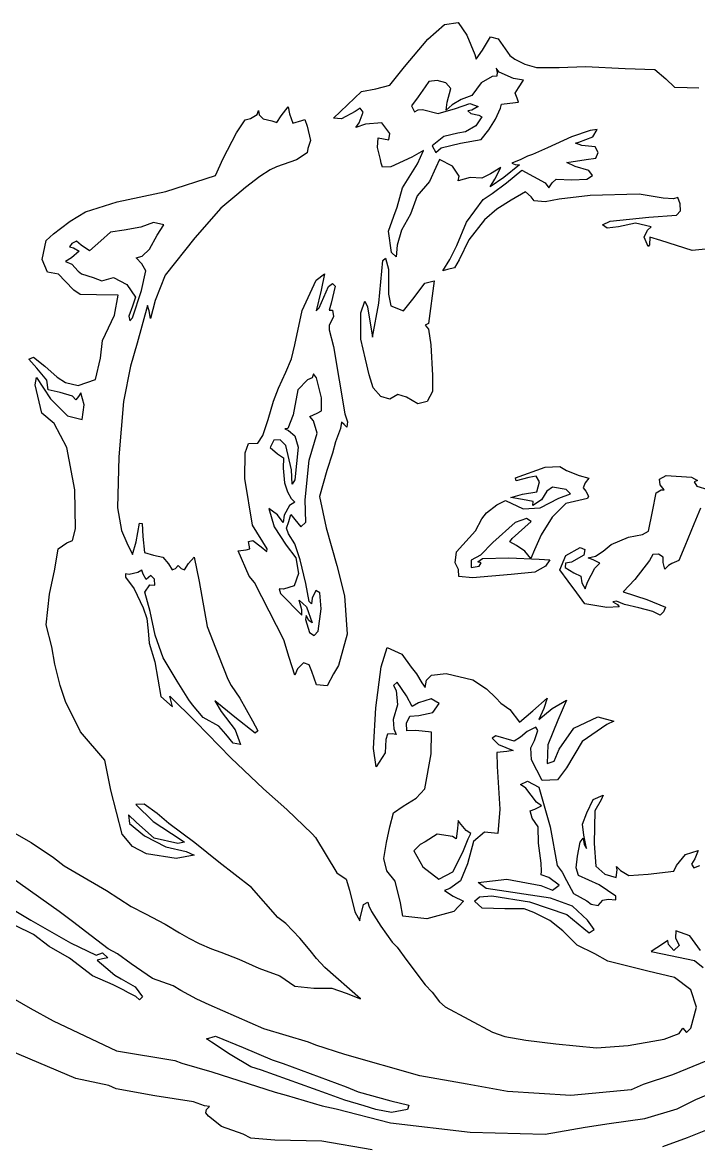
# Model space of a CAD drawing. Header units: centimetres. Extents: x 0 to 56.7, y -3.6 to 10.6.
# Drawn here: x 49.558 to 51.466, y -0.576 to 2.591 of the extents above; entities that cross this region are included whole.
import ezdxf

# ---------------------------------------------------------------- set-up
doc = ezdxf.new("R2010")
doc.units = ezdxf.units.CM
doc.header["$MEASUREMENT"] = 0
doc.layers.add('digi4 v3_digi3', color=7, linetype='Continuous')

msp = doc.modelspace()

# ---------------------------------------------------------------- linework, layer by layer
at = {"layer": 'digi4 v3_digi3'}
for p, q in [((50.7019, 2.5446), (50.7495, 2.5857)), ((50.7495, 2.5857), (50.7877, 2.5915)), ((50.7877, 2.5915), (50.8118, 2.5561)), ((50.6362, 2.4659), (50.7019, 2.5446)), ((50.8118, 2.5561), (50.8344, 2.5013)), ((50.8561, 2.5134), (50.8794, 2.5509)), ((50.8794, 2.5509), (50.9003, 2.5452)), ((50.9003, 2.5452), (50.92, 2.5173)), ((50.8382, 2.4883), (50.8561, 2.5134)), ((50.92, 2.5173), (50.9338, 2.4985)), ((50.8344, 2.5013), (50.8382, 2.4883)), ((50.9338, 2.4985), (50.9473, 2.4884)), ((50.9473, 2.4884), (50.9763, 2.4736)), ((50.9763, 2.4736), (51.0089, 2.4645)), ((50.5953, 2.4142), (50.6362, 2.4659)), ((50.8834, 2.4388), (50.8526, 2.4209)), ((50.8972, 2.4396), (50.8834, 2.4388)), ((50.8952, 2.4627), (50.8976, 2.4518)), ((50.9036, 2.4512), (50.8952, 2.4627)), ((50.8976, 2.4518), (50.8972, 2.4396)), ((50.9442, 2.4337), (50.9036, 2.4512)), ((51.0089, 2.4645), (51.0732, 2.4643)), ((51.0732, 2.4643), (51.1468, 2.4673)), ((51.1468, 2.4673), (51.259, 2.4618)), ((51.259, 2.4618), (51.343, 2.4584)), ((51.343, 2.4584), (51.374, 2.4329)), ((50.5554, 2.4039), (50.5953, 2.4142)), ((50.6948, 2.4102), (50.6749, 2.3813)), ((50.7053, 2.4246), (50.6948, 2.4102)), ((50.7287, 2.428), (50.7053, 2.4246)), ((50.7532, 2.4213), (50.7287, 2.428)), ((50.767, 2.4053), (50.7532, 2.4213)), ((50.8526, 2.4209), (50.826, 2.3853)), ((50.9719, 2.4286), (50.9442, 2.4337)), ((50.9487, 2.3921), (50.9583, 2.4071)), ((50.9583, 2.4071), (50.9719, 2.4286)), ((51.374, 2.4329), (51.3987, 2.4093)), ((51.3987, 2.4093), (51.4342, 2.4078)), ((51.4342, 2.4078), (51.4672, 2.4074)), ((50.4755, 2.3596), (50.5154, 2.3964)), ((50.5154, 2.3964), (50.5554, 2.4039)), ((50.6749, 2.3813), (50.656, 2.3567)), ((50.7564, 2.3665), (50.767, 2.4053)), ((50.826, 2.3853), (50.7961, 2.374)), ((50.9545, 2.3779), (50.9487, 2.3921)), ((50.9577, 2.3667), (50.9545, 2.3779)), ((50.288, 2.3282), (50.3084, 2.3535)), ((50.3084, 2.3535), (50.3115, 2.3341)), ((50.436, 2.3216), (50.4755, 2.3596)), ((50.5114, 2.3496), (50.497, 2.3408)), ((50.5195, 2.3383), (50.5114, 2.3496)), ((50.656, 2.3567), (50.6649, 2.3391)), ((50.6649, 2.3391), (50.6749, 2.3455)), ((50.6749, 2.3455), (50.6868, 2.3461)), ((50.6868, 2.3461), (50.7309, 2.3346)), ((50.7309, 2.3346), (50.78, 2.3488)), ((50.7537, 2.3441), (50.7564, 2.3665)), ((50.7709, 2.3591), (50.7537, 2.3441)), ((50.7961, 2.374), (50.7709, 2.3591)), ((50.78, 2.3488), (50.8204, 2.3633)), ((50.8267, 2.344), (50.8153, 2.3421)), ((50.8204, 2.3633), (50.8441, 2.3541)), ((50.8441, 2.3541), (50.8267, 2.344)), ((50.8933, 2.3186), (50.9071, 2.35)), ((50.9071, 2.35), (50.9102, 2.3609)), ((50.9102, 2.3609), (50.9339, 2.364)), ((50.9339, 2.364), (50.9577, 2.3667)), ((50.162, 2.2801), (50.1871, 2.3168)), ((50.1871, 2.3168), (50.2014, 2.3209)), ((50.2014, 2.3209), (50.2202, 2.3322)), ((50.2202, 2.3322), (50.2241, 2.3432)), ((50.2241, 2.3432), (50.2258, 2.3311)), ((50.2258, 2.3311), (50.2373, 2.3195)), ((50.2373, 2.3195), (50.262, 2.3141)), ((50.262, 2.3141), (50.2757, 2.3097)), ((50.2757, 2.3097), (50.288, 2.3282)), ((50.3115, 2.3341), (50.3214, 2.3076)), ((50.3214, 2.3076), (50.3467, 2.3148)), ((50.3467, 2.3148), (50.3546, 2.3182)), ((50.3546, 2.3182), (50.3615, 2.2988)), ((50.4588, 2.3201), (50.436, 2.3216)), ((50.497, 2.3408), (50.4588, 2.3201)), ((50.5083, 2.3083), (50.5195, 2.3383)), ((50.8153, 2.3421), (50.8238, 2.3347)), ((50.8238, 2.3347), (50.8462, 2.3304)), ((50.8541, 2.3255), (50.8376, 2.2996)), ((50.8462, 2.3304), (50.8541, 2.3255)), ((50.874, 2.289), (50.8933, 2.3186)), ((50.3615, 2.2988), (50.3713, 2.2582)), ((50.4992, 2.2951), (50.5083, 2.3083)), ((50.526, 2.3045), (50.4992, 2.2951)), ((50.5722, 2.308), (50.526, 2.3045)), ((50.5953, 2.278), (50.5722, 2.308)), ((50.8086, 2.2831), (50.7869, 2.2796)), ((50.8376, 2.2996), (50.8086, 2.2831)), ((50.8529, 2.2618), (50.874, 2.289)), ((51.1605, 2.2867), (51.108, 2.2689)), ((51.1804, 2.29), (51.1605, 2.2867)), ((51.1676, 2.2685), (51.1804, 2.29)), ((50.1247, 2.2077), (50.162, 2.2801)), ((50.3713, 2.2582), (50.3635, 2.2358)), ((50.5597, 2.239), (50.5622, 2.2658)), ((50.5622, 2.2658), (50.5771, 2.2635)), ((50.5771, 2.2635), (50.5919, 2.2601)), ((50.5919, 2.2601), (50.5953, 2.278)), ((50.7471, 2.2696), (50.7147, 2.2433)), ((50.7402, 2.2375), (50.7946, 2.2512)), ((50.7869, 2.2796), (50.7471, 2.2696)), ((50.7946, 2.2512), (50.8529, 2.2618)), ((51.108, 2.2689), (51.0394, 2.2376)), ((51.119, 2.2511), (51.1285, 2.2537)), ((51.137, 2.2441), (51.119, 2.2511)), ((51.1285, 2.2537), (51.1676, 2.2685)), ((50.3618, 2.2243), (50.3317, 2.2043)), ((50.3635, 2.2358), (50.3618, 2.2243)), ((50.5685, 2.2048), (50.5597, 2.239)), ((50.6904, 2.2307), (50.6568, 2.2115)), ((50.6728, 2.1926), (50.6904, 2.2307)), ((50.7147, 2.2433), (50.7247, 2.2252)), ((50.7247, 2.2252), (50.7402, 2.2375)), ((50.7402, 2.2375), (50.7402, 2.2375)), ((50.9971, 2.2188), (50.9835, 2.2144)), ((51.0394, 2.2376), (50.9971, 2.2188)), ((51.1743, 2.2406), (51.137, 2.2441)), ((51.1827, 2.2252), (51.1743, 2.2406)), ((51.176, 2.2087), (51.1827, 2.2252)), ((50.1026, 2.1601), (50.1247, 2.2077)), ((50.3317, 2.2043), (50.2749, 2.1848)), ((50.5704, 2.1948), (50.5685, 2.2048)), ((50.5739, 2.1838), (50.5704, 2.1948)), ((50.6568, 2.2115), (50.598, 2.1846)), ((50.6304, 2.1247), (50.6728, 2.1926)), ((50.735, 2.2047), (50.7247, 2.1821)), ((50.7722, 2.1865), (50.735, 2.2047)), ((50.7902, 2.1585), (50.7722, 2.1865)), ((50.9607, 2.1896), (50.9163, 2.1543)), ((50.9642, 2.2047), (50.9388, 2.1949)), ((50.9388, 2.1949), (50.9482, 2.191)), ((50.9482, 2.191), (50.9607, 2.1896)), ((50.9835, 2.2144), (50.9642, 2.2047)), ((51.0946, 2.197), (51.1486, 2.2047)), ((51.1178, 2.1849), (51.0946, 2.197)), ((51.1486, 2.2047), (51.176, 2.2087)), ((49.9631, 2.1151), (50.1026, 2.1601)), ((50.2277, 2.1567), (50.1875, 2.1259)), ((50.2568, 2.1758), (50.2277, 2.1567)), ((50.2749, 2.1848), (50.2568, 2.1758)), ((50.598, 2.1846), (50.5739, 2.1838)), ((50.7247, 2.1821), (50.7073, 2.1429)), ((50.7873, 2.145), (50.7902, 2.1585)), ((50.8218, 2.1543), (50.7873, 2.145)), ((50.8541, 2.1525), (50.8218, 2.1543)), ((50.879, 2.1649), (50.8541, 2.1525)), ((50.9163, 2.1543), (50.8778, 2.1282)), ((50.9083, 2.1822), (50.879, 2.1649)), ((50.8916, 2.1492), (50.9083, 2.1822)), ((50.9238, 2.1389), (50.9671, 2.1749)), ((50.9671, 2.1749), (51.0333, 2.139)), ((51.1564, 2.1743), (51.1178, 2.1849)), ((51.1504, 2.1492), (51.1668, 2.1602)), ((51.1668, 2.1602), (51.1564, 2.1743)), ((50.1875, 2.1259), (50.1629, 2.1052)), ((50.6152, 2.0708), (50.6304, 2.1247)), ((50.7073, 2.1429), (50.6723, 2.1023)), ((50.8778, 2.1282), (50.8916, 2.1492)), ((50.884, 2.1089), (50.9238, 2.1389)), ((51.0333, 2.139), (51.0433, 2.1251)), ((51.0433, 2.1251), (51.0532, 2.1393)), ((51.0532, 2.1393), (51.0645, 2.1495)), ((51.0645, 2.1495), (51.109, 2.1478)), ((51.109, 2.1478), (51.1504, 2.1492)), ((49.8255, 2.0857), (49.9631, 2.1151)), ((50.1629, 2.1052), (50.1176, 2.0678)), ((50.6723, 2.1023), (50.653, 2.0509)), ((50.8112, 2.028), (50.8581, 2.0927)), ((50.8581, 2.0927), (50.884, 2.1089)), ((50.9378, 2.0903), (50.8972, 2.0654)), ((50.9779, 2.1141), (50.9378, 2.0903)), ((50.9935, 2.1002), (50.9779, 2.1141)), ((51.0026, 2.0887), (50.9935, 2.1002)), ((51.0732, 2.0934), (51.0333, 2.0853)), ((51.1603, 2.1035), (51.0732, 2.0934)), ((51.299, 2.107), (51.1603, 2.1035)), ((51.3662, 2.0958), (51.299, 2.107)), ((51.3955, 2.0942), (51.3662, 2.0958)), ((51.4075, 2.0982), (51.3955, 2.0942)), ((51.4141, 2.0803), (51.4075, 2.0982)), ((49.7359, 2.0576), (49.8255, 2.0857)), ((50.1176, 2.0678), (50.0443, 1.9843)), ((50.6065, 2.0454), (50.6152, 2.0708)), ((50.8972, 2.0654), (50.8624, 2.0353)), ((51.0333, 2.0853), (51.0026, 2.0887)), ((51.4042, 2.0485), (51.415, 2.06)), ((51.415, 2.06), (51.4141, 2.0803)), ((49.6656, 2.0102), (49.6927, 2.0313)), ((49.6927, 2.0313), (49.7359, 2.0576)), ((49.9281, 2.0276), (49.8926, 2.0144)), ((49.9573, 2.0211), (49.9281, 2.0276)), ((50.5908, 2.0028), (50.6065, 2.0454)), ((50.653, 2.0509), (50.628, 2.0056)), ((50.7844, 1.9625), (50.8112, 2.028)), ((50.8624, 2.0353), (50.8183, 1.9781)), ((51.1948, 2.0212), (51.2165, 2.0316)), ((51.2165, 2.0316), (51.3255, 2.0427)), ((51.3255, 2.0427), (51.4042, 2.0485)), ((49.6253, 1.9762), (49.6455, 1.9957)), ((49.6455, 1.9957), (49.6656, 2.0102)), ((49.8068, 1.9999), (49.7789, 1.9758)), ((49.8454, 2.0056), (49.8068, 1.9999)), ((49.8926, 2.0144), (49.8454, 2.0056)), ((49.9387, 1.9912), (49.9573, 2.0211)), ((50.6, 1.9431), (50.5908, 2.0028)), ((50.628, 2.0056), (50.6152, 1.9636)), ((51.2086, 2.0112), (51.1948, 2.0212)), ((51.2405, 2.0148), (51.2086, 2.0112)), ((51.288, 2.0253), (51.2405, 2.0148)), ((51.332, 2.0156), (51.288, 2.0253)), ((51.3124, 1.986), (51.3221, 2.0056)), ((51.3221, 2.0056), (51.332, 2.0156)), ((49.6142, 1.9232), (49.6253, 1.9762)), ((49.6979, 1.9683), (49.6911, 1.9583)), ((49.7106, 1.9748), (49.6979, 1.9683)), ((49.7234, 1.9633), (49.7106, 1.9748)), ((49.7789, 1.9758), (49.7471, 1.9476)), ((49.9163, 1.9523), (49.9387, 1.9912)), ((50.0443, 1.9843), (49.9607, 1.8788)), ((50.6152, 1.9636), (50.6131, 1.9304)), ((50.8183, 1.9781), (50.7904, 1.9223)), ((51.3236, 1.9599), (51.3124, 1.986)), ((51.328, 1.9642), (51.3236, 1.9599)), ((51.3285, 1.9862), (51.328, 1.9642)), ((51.3599, 1.9763), (51.3285, 1.9862)), ((51.4482, 1.9482), (51.3599, 1.9763)), ((49.6911, 1.9583), (49.7022, 1.9558)), ((49.7184, 1.9468), (49.6967, 1.928)), ((49.7022, 1.9558), (49.7184, 1.9468)), ((49.7471, 1.9476), (49.7234, 1.9633)), ((49.8792, 1.9282), (49.8958, 1.9323)), ((49.8958, 1.9323), (49.9163, 1.9523)), ((50.6131, 1.9304), (50.6, 1.9431)), ((50.7645, 1.9232), (50.7844, 1.9625)), ((51.4858, 1.9521), (51.4482, 1.9482)), ((49.6286, 1.887), (49.6142, 1.9232)), ((49.6967, 1.928), (49.68, 1.9176)), ((49.68, 1.9176), (49.6973, 1.9103)), ((49.6973, 1.9103), (49.7152, 1.8903)), ((49.895, 1.911), (49.8792, 1.9282)), ((49.9065, 1.8911), (49.895, 1.911)), ((50.5642, 1.7998), (50.5754, 1.9202)), ((50.5754, 1.9202), (50.583, 1.9269)), ((50.583, 1.9269), (50.5915, 1.8961)), ((50.7446, 1.8908), (50.7645, 1.9232)), ((50.7904, 1.9223), (50.7774, 1.8998)), ((49.6596, 1.8813), (49.6286, 1.887)), ((49.6791, 1.8619), (49.6596, 1.8813)), ((49.7152, 1.8903), (49.725, 1.8829)), ((49.725, 1.8829), (49.7576, 1.8724)), ((49.7576, 1.8724), (49.7824, 1.8632)), ((49.7824, 1.8632), (49.8149, 1.872)), ((49.8149, 1.872), (49.8531, 1.8525)), ((49.894, 1.8353), (49.9065, 1.8911)), ((49.9607, 1.8788), (49.9324, 1.8072)), ((50.3871, 1.8651), (50.4109, 1.8822)), ((50.4109, 1.8822), (50.4012, 1.8367)), ((50.5915, 1.8961), (50.5915, 1.825)), ((50.758, 1.8948), (50.7446, 1.8908)), ((50.7446, 1.8908), (50.7446, 1.8908)), ((50.7774, 1.8998), (50.758, 1.8948)), ((49.7031, 1.8364), (49.6791, 1.8619)), ((49.8531, 1.8525), (49.8771, 1.817)), ((50.3475, 1.779), (50.3871, 1.8651)), ((50.3958, 1.7866), (50.4223, 1.8468)), ((50.4223, 1.8468), (50.4331, 1.8555)), ((50.4405, 1.8477), (50.429, 1.7999)), ((50.4331, 1.8555), (50.4405, 1.8477)), ((50.6632, 1.8159), (50.6933, 1.8559)), ((50.6933, 1.8559), (50.7204, 1.8633)), ((50.7204, 1.8633), (50.7036, 1.7425)), ((49.7214, 1.8247), (49.7031, 1.8364)), ((49.7667, 1.8236), (49.7214, 1.8247)), ((49.8283, 1.8224), (49.7667, 1.8236)), ((49.8183, 1.7659), (49.8283, 1.8224)), ((49.8771, 1.817), (49.8685, 1.7916)), ((49.8686, 1.7585), (49.894, 1.8353)), ((49.894, 1.8353), (49.894, 1.8353)), ((49.9324, 1.8072), (49.9192, 1.7567)), ((50.4012, 1.8367), (50.387, 1.7779)), ((50.5127, 1.7727), (50.5246, 1.8055)), ((50.5246, 1.8055), (50.532, 1.7891)), ((50.5915, 1.825), (50.5978, 1.7926)), ((50.6337, 1.7785), (50.6632, 1.8159)), ((49.8685, 1.7916), (49.8588, 1.7636)), ((49.911, 1.7932), (49.8822, 1.687)), ((49.9158, 1.7782), (49.911, 1.7932)), ((49.9192, 1.7567), (49.9158, 1.7782)), ((50.3264, 1.6824), (50.3475, 1.779)), ((50.387, 1.7779), (50.3958, 1.7866)), ((50.429, 1.7999), (50.4235, 1.7801)), ((50.4235, 1.7801), (50.433, 1.7799)), ((50.433, 1.7799), (50.436, 1.7623)), ((50.532, 1.7891), (50.546, 1.7043)), ((50.546, 1.7043), (50.5642, 1.7998)), ((50.5978, 1.7926), (50.6337, 1.7785)), ((49.7843, 1.6943), (49.8183, 1.7659)), ((49.8588, 1.7636), (49.8615, 1.7504)), ((49.8615, 1.7504), (49.8686, 1.7585)), ((50.436, 1.7623), (50.424, 1.7368)), ((50.5127, 1.6988), (50.5127, 1.7727)), ((50.7036, 1.7425), (50.6948, 1.7374)), ((50.424, 1.7368), (50.424, 1.7249)), ((50.424, 1.7249), (50.436, 1.6776)), ((50.6948, 1.7374), (50.7045, 1.7268)), ((50.7045, 1.7268), (50.7106, 1.6828)), ((49.7786, 1.6448), (49.7843, 1.6943)), ((49.8822, 1.687), (49.8635, 1.6223)), ((50.3172, 1.6427), (50.3264, 1.6824)), ((50.526, 1.6422), (50.5127, 1.6988)), ((50.7106, 1.6828), (50.715, 1.5958)), ((49.5764, 1.6424), (49.5892, 1.6472)), ((49.5892, 1.6472), (49.6215, 1.6221)), ((50.436, 1.6776), (50.468, 1.4879)), ((49.5989, 1.6166), (49.5764, 1.6424)), ((49.6266, 1.5828), (49.5989, 1.6166)), ((49.6215, 1.6221), (49.6561, 1.5911)), ((49.7639, 1.5851), (49.7786, 1.6448)), ((49.8635, 1.6223), (49.8435, 1.5223)), ((50.3011, 1.6053), (50.3172, 1.6427)), ((50.5366, 1.5974), (50.526, 1.6422)), ((49.5942, 1.57), (49.5977, 1.5901)), ((49.5977, 1.5901), (49.6377, 1.5301)), ((49.6561, 1.5911), (49.6793, 1.5764)), ((49.7156, 1.5675), (49.7639, 1.5851)), ((50.2804, 1.5599), (50.3011, 1.6053)), ((50.3762, 1.5898), (50.3627, 1.5833)), ((50.3798, 1.6007), (50.3762, 1.5898)), ((50.3881, 1.5891), (50.3798, 1.6007)), ((50.4021, 1.533), (50.3881, 1.5891)), ((50.5477, 1.5608), (50.5366, 1.5974)), ((50.715, 1.5958), (50.7152, 1.5504)), ((49.6126, 1.4897), (49.5942, 1.57)), ((49.6307, 1.5551), (49.6266, 1.5828)), ((49.6644, 1.5476), (49.6307, 1.5551)), ((49.6793, 1.5764), (49.7156, 1.5675)), ((50.2667, 1.5232), (50.2804, 1.5599)), ((50.3357, 1.5553), (50.3219, 1.4854)), ((50.3627, 1.5833), (50.3357, 1.5553)), ((50.5694, 1.5364), (50.5477, 1.5608)), ((49.6377, 1.5301), (49.6853, 1.4826)), ((49.6992, 1.5377), (49.6644, 1.5476)), ((49.7092, 1.5277), (49.6992, 1.5377)), ((49.7167, 1.5367), (49.7092, 1.5277)), ((49.7233, 1.5466), (49.7167, 1.5367)), ((49.7322, 1.5133), (49.7233, 1.5466)), ((49.8435, 1.5223), (49.8299, 1.3663)), ((50.2518, 1.4716), (50.2667, 1.5232)), ((50.4019, 1.4964), (50.4021, 1.533)), ((50.5949, 1.5288), (50.5694, 1.5364)), ((50.6173, 1.5427), (50.5949, 1.5288)), ((50.6418, 1.5352), (50.6173, 1.5427)), ((50.6418, 1.5352), (50.6418, 1.5352)), ((50.6738, 1.5161), (50.6418, 1.5352)), ((50.6999, 1.5225), (50.6738, 1.5161)), ((50.7152, 1.5504), (50.6999, 1.5225)), ((49.6476, 1.4602), (49.6126, 1.4897)), ((49.7264, 1.4719), (49.7322, 1.5133)), ((50.369, 1.4804), (50.3894, 1.49)), ((50.3894, 1.49), (50.4019, 1.4964)), ((49.6837, 1.3928), (49.6476, 1.4602)), ((49.6853, 1.4826), (49.7264, 1.4719)), ((50.2369, 1.4267), (50.2518, 1.4716)), ((50.3219, 1.4854), (50.3067, 1.4469)), ((50.3797, 1.468), (50.369, 1.4804)), ((50.3898, 1.4334), (50.3797, 1.468)), ((50.4581, 1.4645), (50.456, 1.4468)), ((50.4658, 1.458), (50.4581, 1.4645)), ((50.4736, 1.4504), (50.4658, 1.458)), ((50.468, 1.4879), (50.4756, 1.4655)), ((50.4756, 1.4655), (50.4736, 1.4504)), ((50.222, 1.4052), (50.2369, 1.4267)), ((50.3067, 1.4469), (50.2984, 1.4451)), ((50.2984, 1.4451), (50.3086, 1.4413)), ((50.3086, 1.4413), (50.327, 1.4257)), ((50.327, 1.4257), (50.3366, 1.3941)), ((50.3674, 1.357), (50.3898, 1.4334)), ((50.456, 1.4468), (50.442, 1.4091)), ((50.1862, 1.3778), (50.1961, 1.4038)), ((50.1961, 1.4038), (50.222, 1.4052)), ((50.2673, 1.4136), (50.2576, 1.3925)), ((50.2852, 1.4148), (50.2673, 1.4136)), ((50.3011, 1.3986), (50.2852, 1.4148)), ((50.3173, 1.3295), (50.3011, 1.3986)), ((50.3366, 1.3941), (50.3266, 1.3018)), ((50.442, 1.4091), (50.4333, 1.3773)), ((49.7059, 1.2736), (49.6837, 1.3928)), ((49.8299, 1.3663), (49.8267, 1.2225)), ((50.186, 1.3057), (50.1862, 1.3778)), ((50.2576, 1.3925), (50.2781, 1.3751)), ((50.2781, 1.3751), (50.2945, 1.3642)), ((50.2945, 1.3642), (50.2936, 1.3343)), ((50.4333, 1.3773), (50.4174, 1.3283)), ((50.2936, 1.3343), (50.2972, 1.2933)), ((50.3562, 1.245), (50.3674, 1.357)), ((50.9492, 1.3074), (51.0329, 1.3377)), ((51.0329, 1.3377), (51.075, 1.3394)), ((51.075, 1.3394), (51.0931, 1.3285)), ((50.2075, 1.1743), (50.186, 1.3057)), ((50.3196, 1.2895), (50.3173, 1.3295)), ((50.3266, 1.3018), (50.3196, 1.2895)), ((50.4174, 1.3283), (50.3964, 1.2548)), ((50.9516, 1.2989), (50.9492, 1.3074)), ((50.9869, 1.3081), (50.9516, 1.2989)), ((51.008, 1.3118), (50.9869, 1.3081)), ((51.017, 1.296), (51.008, 1.3118)), ((51.0931, 1.3285), (51.1289, 1.3141)), ((51.1289, 1.3141), (51.1566, 1.3063)), ((51.1566, 1.3063), (51.1464, 1.2934)), ((51.3555, 1.3032), (51.3747, 1.3135)), ((51.3582, 1.2874), (51.3555, 1.3032)), ((51.3747, 1.3135), (51.4465, 1.3097)), ((51.4465, 1.3097), (51.4627, 1.2996)), ((51.4627, 1.2996), (51.4542, 1.2959)), ((49.7078, 1.1635), (49.7059, 1.2736)), ((50.2972, 1.2933), (50.3065, 1.2683)), ((50.3065, 1.2683), (50.3165, 1.2489)), ((50.9696, 1.2614), (51.0102, 1.2676)), ((51.0102, 1.2676), (51.017, 1.296)), ((51.0379, 1.2695), (51.0228, 1.2457)), ((51.0537, 1.2813), (51.0379, 1.2695)), ((51.0922, 1.2743), (51.0537, 1.2813)), ((51.1051, 1.2623), (51.0922, 1.2743)), ((51.1464, 1.2934), (51.1409, 1.2791)), ((51.1409, 1.2791), (51.1484, 1.2697)), ((51.1484, 1.2697), (51.1552, 1.256)), ((51.3464, 1.2652), (51.3605, 1.2739)), ((51.369, 1.2731), (51.3582, 1.2874)), ((51.3605, 1.2739), (51.369, 1.2731)), ((51.4542, 1.2959), (51.4616, 1.2836)), ((51.4616, 1.2836), (51.4927, 1.2743)), ((50.3264, 1.239), (50.3115, 1.229)), ((50.3165, 1.2489), (50.3264, 1.239)), ((50.3575, 1.1819), (50.3562, 1.245)), ((50.3964, 1.2548), (50.4151, 1.1663)), ((50.8973, 1.2315), (50.9209, 1.2436)), ((50.9209, 1.2436), (50.9715, 1.2198)), ((50.9366, 1.252), (50.9696, 1.2614)), ((50.9695, 1.246), (50.9366, 1.252)), ((50.9994, 1.2405), (50.9695, 1.246)), ((51.0228, 1.2457), (50.9988, 1.2297)), ((50.9988, 1.2297), (50.9994, 1.2405)), ((51.0187, 1.2231), (51.0717, 1.2497)), ((51.0717, 1.2497), (51.1051, 1.2623)), ((51.1525, 1.2489), (51.0918, 1.2348)), ((51.1552, 1.256), (51.1525, 1.2489)), ((51.3361, 1.2121), (51.3464, 1.2652)), ((49.8267, 1.2225), (49.8375, 1.1593)), ((50.2778, 1.2026), (50.2531, 1.2212)), ((50.2531, 1.2212), (50.2689, 1.1695)), ((50.3115, 1.229), (50.2965, 1.2017)), ((50.3103, 1.1839), (50.3158, 1.2037)), ((50.3158, 1.2037), (50.3264, 1.1898)), ((50.8541, 1.1914), (50.8678, 1.2091)), ((50.8678, 1.2091), (50.8973, 1.2315)), ((50.9715, 1.2198), (51.0187, 1.2231)), ((51.0918, 1.2348), (51.0528, 1.1968)), ((51.3253, 1.1568), (51.3361, 1.2121)), ((51.4714, 1.222), (51.4531, 1.1771)), ((49.8786, 1.127), (49.8884, 1.1793)), ((49.8884, 1.1793), (49.8958, 1.1786)), ((49.8958, 1.1786), (49.8982, 1.1419)), ((50.2483, 1.1067), (50.2075, 1.1743)), ((50.2942, 1.1812), (50.2778, 1.2026)), ((50.2965, 1.2017), (50.2942, 1.1812)), ((50.3035, 1.1655), (50.3103, 1.1839)), ((50.3264, 1.1898), (50.3439, 1.1693)), ((50.3439, 1.1693), (50.3575, 1.1819)), ((50.8367, 1.158), (50.8541, 1.1914)), ((50.9489, 1.1811), (50.8855, 1.1249)), ((50.9398, 1.1367), (50.9935, 1.1838)), ((50.9802, 1.1927), (50.9489, 1.1811)), ((50.9935, 1.1838), (50.9802, 1.1927)), ((51.0528, 1.1968), (51.0216, 1.1465)), ((51.4531, 1.1771), (51.4274, 1.1146)), ((49.6992, 1.131), (49.7078, 1.1635)), ((49.8375, 1.1593), (49.8529, 1.1245)), ((49.8982, 1.1419), (49.9023, 1.0965)), ((50.2689, 1.1695), (50.3023, 1.1175)), ((50.309, 1.1495), (50.3035, 1.1655)), ((50.3265, 1.1215), (50.309, 1.1495)), ((50.4151, 1.1663), (50.4458, 1.0598)), ((50.7826, 1.0987), (50.8367, 1.158)), ((51.0216, 1.1465), (51.0035, 1.1042)), ((51.2194, 1.1197), (51.2682, 1.1404)), ((51.2682, 1.1404), (51.308, 1.1477)), ((51.308, 1.1477), (51.3253, 1.1568)), ((49.6592, 1.1076), (49.683, 1.1236)), ((49.683, 1.1236), (49.6992, 1.131)), ((49.8529, 1.1245), (49.8689, 1.0908)), ((49.8689, 1.0908), (49.8786, 1.127)), ((50.1958, 1.1276), (50.2081, 1.1311)), ((50.2, 1.1067), (50.1958, 1.1276)), ((50.2081, 1.1311), (50.2315, 1.1124)), ((50.2315, 1.1124), (50.2474, 1.0995)), ((50.3023, 1.1175), (50.3299, 1.0822)), ((50.3416, 1.0758), (50.3265, 1.1215)), ((50.8855, 1.1249), (50.8507, 1.0896)), ((50.9338, 1.1271), (50.9398, 1.1367)), ((50.9523, 1.1163), (50.9338, 1.1271)), ((50.9763, 1.1004), (50.9523, 1.1163)), ((51.0917, 1.0881), (51.1324, 1.1105)), ((51.1324, 1.1105), (51.1448, 1.1056)), ((51.1972, 1.1003), (51.2194, 1.1197)), ((51.4274, 1.1146), (51.4103, 1.0739)), ((49.6495, 1.05), (49.6592, 1.1076)), ((49.9023, 1.0965), (49.9284, 1.0897)), ((49.9284, 1.0897), (49.9544, 1.0841)), ((49.9544, 1.0841), (49.97, 1.0645)), ((50.0264, 1.0658), (50.0432, 1.0839)), ((50.0432, 1.0839), (50.0566, 1.0146)), ((50.1671, 1.1018), (50.1895, 1.1046)), ((50.1983, 1.0299), (50.1671, 1.1018)), ((50.1895, 1.1046), (50.2, 1.1067)), ((50.2474, 1.0995), (50.2483, 1.1067)), ((50.3299, 1.0822), (50.3371, 1.0379)), ((50.779, 1.0674), (50.7826, 1.0987)), ((50.8507, 1.0896), (50.8245, 1.0754)), ((50.8437, 1.0706), (50.8563, 1.0796)), ((50.8563, 1.0796), (50.9309, 1.082)), ((50.9309, 1.082), (51.0161, 1.0778)), ((50.9927, 1.0803), (50.9763, 1.1004)), ((51.0035, 1.1042), (50.9927, 1.0803)), ((51.0161, 1.0778), (51.0465, 1.0765)), ((51.0743, 1.0483), (51.0917, 1.0881)), ((51.1428, 1.0896), (51.108, 1.0697)), ((51.1448, 1.1056), (51.1428, 1.0896)), ((51.1546, 1.082), (51.1754, 1.0868)), ((51.1706, 1.0749), (51.1546, 1.082)), ((51.1754, 1.0868), (51.1972, 1.1003)), ((51.3367, 1.091), (51.3279, 1.0747)), ((51.353, 1.0923), (51.3367, 1.091)), ((51.3664, 1.084), (51.353, 1.0923)), ((51.3665, 1.0685), (51.3664, 1.084)), ((49.6341, 0.9793), (49.6495, 1.05)), ((49.8955, 1.0467), (49.8839, 1.0402)), ((49.8984, 1.0361), (49.8955, 1.0467)), ((49.97, 1.0645), (49.9807, 1.0479)), ((49.9807, 1.0479), (49.9897, 1.052)), ((49.9897, 1.052), (49.9979, 1.0598)), ((49.9979, 1.0598), (50.0061, 1.052)), ((50.0061, 1.052), (50.0152, 1.0482)), ((50.0152, 1.0482), (50.0264, 1.0658)), ((50.358, 1.0091), (50.3416, 1.0758)), ((50.4458, 1.0598), (50.4671, 0.975)), ((50.789, 1.0492), (50.779, 1.0674)), ((50.79, 1.0289), (50.789, 1.0492)), ((50.8245, 1.0754), (50.8246, 1.0546)), ((50.8246, 1.0546), (50.847, 1.0587)), ((50.8524, 1.0674), (50.8437, 1.0706)), ((50.847, 1.0587), (50.8524, 1.0674)), ((51.0342, 1.0584), (51.0037, 1.0411)), ((51.0465, 1.0765), (51.0342, 1.0584)), ((51.098, 1.0159), (51.0743, 1.0483)), ((51.0906, 1.0663), (51.0895, 1.0548)), ((51.0895, 1.0548), (51.114, 1.0399)), ((51.108, 1.0697), (51.0906, 1.0663)), ((51.1528, 1.0128), (51.1731, 1.053)), ((51.188, 1.0664), (51.1706, 1.0749)), ((51.1731, 1.053), (51.188, 1.0664)), ((51.3279, 1.0747), (51.2862, 1.0205)), ((51.3712, 1.0498), (51.3665, 1.0685)), ((51.3818, 1.0604), (51.3712, 1.0498)), ((51.3906, 1.0655), (51.3818, 1.0604)), ((51.4103, 1.0739), (51.3906, 1.0655)), ((49.8491, 1.0369), (49.8493, 1.0276)), ((49.859, 1.0346), (49.8491, 1.0369)), ((49.8493, 1.0276), (49.8735, 0.9942)), ((49.8839, 1.0402), (49.859, 1.0346)), ((49.9073, 1.0204), (49.8984, 1.0361)), ((49.9207, 1.0321), (49.9073, 1.0204)), ((49.9306, 1.0218), (49.9207, 1.0321)), ((49.9319, 1.0046), (49.9306, 1.0218)), ((50.0566, 1.0146), (50.0797, 0.8883)), ((50.2134, 1.0125), (50.1983, 1.0299)), ((50.3371, 1.0379), (50.325, 1.0024)), ((50.8279, 1.0254), (50.79, 1.0289)), ((50.79, 1.0289), (50.79, 1.0289)), ((50.9369, 1.0352), (50.8279, 1.0254)), ((51.0037, 1.0411), (50.9369, 1.0352)), ((51.1229, 0.9835), (51.098, 1.0159)), ((51.114, 1.0399), (51.1341, 1.0299)), ((51.1341, 1.0299), (51.1366, 1.0108)), ((51.2862, 1.0205), (51.2538, 0.986)), ((49.8735, 0.9942), (49.8984, 0.9408)), ((49.9032, 0.9852), (49.9176, 1.0052)), ((49.9185, 0.9304), (49.9032, 0.9852)), ((49.9176, 1.0052), (49.9319, 1.0046)), ((50.2959, 0.8507), (50.2134, 1.0125)), ((50.2825, 0.9939), (50.2866, 0.9816)), ((50.2947, 0.9935), (50.2825, 0.9939)), ((50.325, 1.0024), (50.2947, 0.9935)), ((50.3676, 0.9583), (50.358, 1.0091)), ((50.3857, 0.9895), (50.3761, 0.9677)), ((50.3971, 0.9826), (50.3857, 0.9895)), ((50.4015, 0.9379), (50.3971, 0.9826)), ((51.1455, 0.9523), (51.1229, 0.9835)), ((51.1366, 1.0108), (51.1459, 0.9945)), ((51.1459, 0.9945), (51.1528, 1.0128)), ((51.2538, 0.986), (51.3205, 0.9645)), ((49.6247, 0.8932), (49.6341, 0.9793)), ((50.2866, 0.9816), (50.3467, 0.9204)), ((50.3389, 0.9624), (50.3595, 0.9435)), ((50.3467, 0.935), (50.3389, 0.9624)), ((50.3734, 0.9522), (50.3676, 0.9583)), ((50.3761, 0.9677), (50.3734, 0.9522)), ((50.4671, 0.975), (50.4747, 0.8666)), ((51.2076, 0.9413), (51.1455, 0.9523)), ((51.2343, 0.9595), (51.2247, 0.9573)), ((51.2247, 0.9573), (51.2374, 0.9503)), ((51.2573, 0.9503), (51.2343, 0.9595)), ((51.2374, 0.9503), (51.2418, 0.9435)), ((51.2972, 0.9403), (51.2573, 0.9503)), ((51.3205, 0.9645), (51.3727, 0.9423)), ((49.8984, 0.9408), (49.9088, 0.9104)), ((49.9329, 0.8636), (49.9185, 0.9304)), ((50.3467, 0.9204), (50.3467, 0.935)), ((50.3591, 0.9188), (50.3571, 0.9078)), ((50.3663, 0.9055), (50.3591, 0.9188)), ((50.3595, 0.9435), (50.3756, 0.8985)), ((50.393, 0.8751), (50.4016, 0.9379)), ((50.4016, 0.9379), (50.4015, 0.9379)), ((51.2418, 0.9435), (51.2076, 0.9413)), ((51.337, 0.9303), (51.2972, 0.9403)), ((51.3581, 0.9204), (51.337, 0.9304)), ((51.337, 0.9304), (51.337, 0.9303)), ((51.3674, 0.9295), (51.3581, 0.9204)), ((51.3727, 0.9423), (51.3674, 0.9295)), ((49.6408, 0.8308), (49.6247, 0.8932)), ((49.9088, 0.9104), (49.9126, 0.8756)), ((50.0797, 0.8883), (50.1118, 0.8061)), ((50.3571, 0.9078), (50.3682, 0.8713)), ((50.3756, 0.8985), (50.3663, 0.9055)), ((49.9126, 0.8756), (49.9162, 0.8407)), ((49.9551, 0.7993), (49.9329, 0.8636)), ((50.3682, 0.8713), (50.3812, 0.8631)), ((50.3812, 0.8631), (50.393, 0.8751)), ((50.4747, 0.8666), (50.4505, 0.7782)), ((49.6495, 0.7822), (49.6408, 0.8308)), ((49.9162, 0.8407), (49.9313, 0.7885)), ((50.3106, 0.8009), (50.2959, 0.8507)), ((50.5703, 0.7745), (50.587, 0.8288)), ((50.587, 0.8288), (50.6284, 0.8101)), ((49.9943, 0.7341), (49.9551, 0.7993)), ((50.1118, 0.8061), (50.1373, 0.7397)), ((50.3272, 0.7511), (50.3106, 0.8009)), ((50.6284, 0.8101), (50.655, 0.7739)), ((49.6644, 0.7213), (49.6495, 0.7822)), ((49.9313, 0.7885), (49.9491, 0.6906)), ((50.3343, 0.7683), (50.3272, 0.7511)), ((50.3513, 0.7858), (50.3343, 0.7683)), ((50.3673, 0.7799), (50.3513, 0.7858)), ((50.3747, 0.7611), (50.3673, 0.7799)), ((50.3883, 0.7238), (50.3747, 0.7611)), ((50.4505, 0.7782), (50.436, 0.7549)), ((50.5557, 0.659), (50.5703, 0.7745)), ((50.655, 0.7739), (50.6699, 0.7547)), ((50.0281, 0.6814), (49.9943, 0.7341)), ((50.1373, 0.7397), (50.1471, 0.7213)), ((50.436, 0.7549), (50.4182, 0.7205)), ((50.6152, 0.7312), (50.6055, 0.722)), ((50.6417, 0.693), (50.6152, 0.7312)), ((50.6699, 0.7547), (50.6849, 0.7296)), ((50.6849, 0.7296), (50.6944, 0.716)), ((50.6944, 0.716), (50.6983, 0.7365)), ((50.6983, 0.7365), (50.7123, 0.7505)), ((50.7123, 0.7505), (50.7535, 0.7556)), ((50.7535, 0.7556), (50.8292, 0.738)), ((50.8292, 0.738), (50.8674, 0.712)), ((49.6793, 0.6765), (49.6644, 0.7213)), ((50.1471, 0.7213), (50.1717, 0.6858)), ((50.4182, 0.7205), (50.3883, 0.7238)), ((50.3883, 0.7238), (50.3883, 0.7238)), ((50.6055, 0.722), (50.6132, 0.7075)), ((50.6132, 0.7075), (50.6169, 0.6671)), ((50.8674, 0.712), (50.8939, 0.6867)), ((49.7222, 0.5907), (49.6793, 0.6765)), ((49.9491, 0.6906), (49.9817, 0.6617)), ((49.978, 0.6765), (49.9743, 0.6912)), ((49.9743, 0.6912), (50.0477, 0.6197)), ((49.9817, 0.6617), (49.978, 0.6765)), ((50.0377, 0.6672), (50.0281, 0.6814)), ((50.0683, 0.6315), (50.0377, 0.6672)), ((50.1571, 0.6328), (50.1008, 0.6782)), ((50.1008, 0.6782), (50.1191, 0.6487)), ((50.1717, 0.6858), (50.2069, 0.6218)), ((50.6169, 0.6671), (50.6041, 0.626)), ((50.6584, 0.6628), (50.6417, 0.693)), ((50.6758, 0.6724), (50.6584, 0.6628)), ((50.7116, 0.6846), (50.6758, 0.6724)), ((50.7346, 0.671), (50.7116, 0.6846)), ((50.7158, 0.646), (50.7346, 0.671)), ((50.8939, 0.6867), (50.9085, 0.6715)), ((50.9085, 0.6715), (50.9331, 0.6541)), ((50.9988, 0.6506), (51.0393, 0.6859)), ((51.0393, 0.6859), (51.0297, 0.6572)), ((51.0532, 0.6566), (51.0933, 0.68)), ((51.0933, 0.68), (51.0692, 0.624)), ((50.1191, 0.6487), (50.1584, 0.597)), ((50.5491, 0.5443), (50.5557, 0.659)), ((50.6423, 0.6153), (50.6517, 0.6357)), ((50.6517, 0.6357), (50.6765, 0.6376)), ((50.6765, 0.6376), (50.7158, 0.646)), ((50.9331, 0.6541), (50.9613, 0.6188)), ((50.9613, 0.6188), (50.9988, 0.6506)), ((51.0297, 0.6572), (51.0156, 0.626)), ((51.0156, 0.626), (51.0532, 0.6566)), ((50.0477, 0.6197), (50.1459, 0.5178)), ((50.1124, 0.6068), (50.0683, 0.6315)), ((50.1321, 0.5846), (50.1124, 0.6068)), ((50.215, 0.587), (50.1571, 0.6328)), ((50.2069, 0.6218), (50.222, 0.5937)), ((50.6041, 0.626), (50.6063, 0.5997)), ((50.6429, 0.5942), (50.6423, 0.6153)), ((51.0068, 0.6043), (50.9827, 0.5918)), ((51.0126, 0.5949), (51.0068, 0.6043)), ((51.0692, 0.624), (51.0405, 0.5548)), ((51.1141, 0.6016), (51.1821, 0.6331)), ((51.2071, 0.6117), (51.1381, 0.5637)), ((51.1821, 0.6331), (51.2268, 0.6213)), ((51.2268, 0.6213), (51.2071, 0.6117)), ((49.7903, 0.5113), (49.7222, 0.5907)), ((50.1531, 0.559), (50.1321, 0.5846)), ((50.1584, 0.597), (50.1736, 0.5551)), ((50.222, 0.5937), (50.215, 0.587)), ((50.5886, 0.5847), (50.5838, 0.5691)), ((50.6014, 0.585), (50.5886, 0.5847)), ((50.6125, 0.5838), (50.6014, 0.585)), ((50.6063, 0.5997), (50.6125, 0.5838)), ((50.6686, 0.5944), (50.6429, 0.5942)), ((50.7127, 0.5904), (50.6686, 0.5944)), ((50.7119, 0.5295), (50.7127, 0.5904)), ((50.894, 0.5797), (50.884, 0.5728)), ((50.884, 0.5728), (50.9014, 0.5558)), ((50.9462, 0.5651), (50.894, 0.5797)), ((50.9636, 0.5757), (50.9462, 0.5651)), ((50.9827, 0.5918), (50.9636, 0.5757)), ((51.0035, 0.5669), (51.0126, 0.5949)), ((51.0731, 0.5421), (51.1141, 0.6016)), ((50.1736, 0.5551), (50.1531, 0.559)), ((50.5561, 0.4923), (50.5491, 0.5443)), ((50.5838, 0.5691), (50.5813, 0.5321)), ((50.9014, 0.5558), (50.9434, 0.5388)), ((50.9434, 0.5388), (50.9254, 0.5354)), ((50.9929, 0.5458), (51.0035, 0.5669)), ((50.9944, 0.5119), (50.9929, 0.5458)), ((51.0405, 0.5548), (51.0388, 0.5015)), ((51.0585, 0.5087), (51.0731, 0.5421)), ((51.1381, 0.5637), (51.0931, 0.49)), ((49.8078, 0.4263), (49.7903, 0.5113)), ((50.1459, 0.5178), (50.2384, 0.4301)), ((50.5813, 0.5321), (50.5561, 0.4923)), ((50.6933, 0.4303), (50.7119, 0.5295)), ((50.9254, 0.5354), (50.8971, 0.5327)), ((50.8971, 0.5327), (50.8982, 0.4932)), ((51.0248, 0.4538), (50.9944, 0.5119)), ((51.0388, 0.5015), (51.0585, 0.5087)), ((50.8982, 0.4932), (50.9054, 0.3728)), ((51.0931, 0.49), (51.0681, 0.4556)), ((50.9637, 0.4425), (50.9835, 0.4519)), ((50.9835, 0.4519), (51.0155, 0.435)), ((51.0681, 0.4556), (51.0248, 0.4538)), ((49.8396, 0.3025), (49.8078, 0.4263)), ((50.2384, 0.4301), (50.3044, 0.3725)), ((50.6696, 0.4042), (50.6933, 0.4303)), ((50.9786, 0.4325), (50.9637, 0.4425)), ((50.9935, 0.4126), (50.9786, 0.4325)), ((51.0085, 0.3927), (50.9935, 0.4126)), ((51.0155, 0.435), (51.0471, 0.323)), ((51.1692, 0.4), (51.1967, 0.4121)), ((51.1967, 0.4121), (51.1912, 0.3995)), ((49.9016, 0.3872), (49.8785, 0.386)), ((49.8785, 0.386), (49.9271, 0.3381)), ((49.938, 0.3604), (49.9016, 0.3872)), ((50.6048, 0.3628), (50.6322, 0.3817)), ((50.6322, 0.3817), (50.6696, 0.4042)), ((51.0044, 0.3728), (51.0234, 0.3828)), ((51.0234, 0.3828), (51.0085, 0.3927)), ((51.1504, 0.3627), (51.1692, 0.4)), ((51.1912, 0.3995), (51.1736, 0.3685)), ((49.8577, 0.3574), (49.8602, 0.3326)), ((49.8804, 0.3357), (49.8577, 0.3574)), ((49.9713, 0.3329), (49.938, 0.3604)), ((50.3044, 0.3725), (50.3762, 0.3033)), ((50.5952, 0.3236), (50.6048, 0.3628)), ((50.9054, 0.3728), (50.8998, 0.3048)), ((50.9907, 0.3686), (51.0044, 0.3728)), ((50.997, 0.348), (50.9907, 0.3686)), ((51.1388, 0.3311), (51.1504, 0.3627)), ((51.1736, 0.3685), (51.1716, 0.276)), ((49.8602, 0.3326), (49.9024, 0.2978)), ((49.9303, 0.2916), (49.8804, 0.3357)), ((49.9271, 0.3381), (50.0029, 0.288)), ((50.0443, 0.2782), (49.9713, 0.3329)), ((50.5858, 0.2786), (50.5952, 0.3236)), ((50.7858, 0.3186), (50.7825, 0.2893)), ((50.788, 0.3406), (50.7858, 0.3186)), ((50.7914, 0.3355), (50.788, 0.3406)), ((50.81, 0.3131), (50.7914, 0.3355)), ((51.0135, 0.3231), (50.997, 0.348)), ((51.0149, 0.2773), (51.0135, 0.3231)), ((51.0471, 0.323), (51.0675, 0.2141)), ((51.142, 0.2998), (51.1388, 0.3311)), ((49.5352, 0.3058), (49.5831, 0.2788)), ((49.8689, 0.2673), (49.8396, 0.3025)), ((49.9024, 0.2978), (49.9628, 0.2668)), ((49.9965, 0.2758), (49.9303, 0.2916)), ((50.0029, 0.288), (50.0156, 0.2802)), ((50.3762, 0.3033), (50.385, 0.2932)), ((50.385, 0.2932), (50.4151, 0.2434)), ((50.7286, 0.3026), (50.6948, 0.281)), ((50.772, 0.2963), (50.7286, 0.3026)), ((50.7825, 0.2893), (50.772, 0.2963)), ((50.8005, 0.2515), (50.8156, 0.289)), ((50.8238, 0.3042), (50.81, 0.3131)), ((50.8156, 0.289), (50.8238, 0.3042)), ((50.8621, 0.3079), (50.8312, 0.282)), ((50.8998, 0.3048), (50.8621, 0.3079)), ((51.132, 0.2804), (51.1407, 0.291)), ((51.1407, 0.291), (51.1434, 0.2732)), ((51.1498, 0.2618), (51.142, 0.2998)), ((49.5831, 0.2788), (49.6456, 0.2365)), ((49.9086, 0.247), (49.8689, 0.2673)), ((49.9628, 0.2668), (50.0198, 0.2533)), ((50.0156, 0.2802), (49.9965, 0.2758)), ((50.1122, 0.2235), (50.0443, 0.2782)), ((50.578, 0.2339), (50.5858, 0.2786)), ((50.6809, 0.2732), (50.6629, 0.2553)), ((50.6629, 0.2553), (50.6883, 0.2104)), ((50.6948, 0.281), (50.6809, 0.2732)), ((50.8312, 0.282), (50.8143, 0.2186)), ((51.0221, 0.2208), (51.0149, 0.2773)), ((51.1245, 0.2406), (51.132, 0.2804)), ((51.1434, 0.2732), (51.1498, 0.2618)), ((51.1716, 0.276), (51.1767, 0.2122)), ((51.4297, 0.2453), (51.4651, 0.2564)), ((51.4651, 0.2564), (51.4559, 0.2327)), ((49.6456, 0.2365), (49.6758, 0.2135)), ((49.9922, 0.234), (49.9086, 0.247)), ((50.0427, 0.2434), (49.9922, 0.234)), ((50.0198, 0.2533), (50.0427, 0.2434)), ((50.205, 0.1523), (50.1122, 0.2235)), ((50.4151, 0.2434), (50.4455, 0.1936)), ((50.5866, 0.1994), (50.578, 0.2339)), ((50.7726, 0.1966), (50.8005, 0.2515)), ((51.1203, 0.2072), (51.1245, 0.2406)), ((51.4043, 0.2141), (51.4297, 0.2453)), ((51.4559, 0.2327), (51.4461, 0.2175)), ((49.6758, 0.2135), (49.7094, 0.1935)), ((49.7094, 0.1935), (49.7955, 0.1432)), ((50.4455, 0.1936), (50.4719, 0.1753)), ((50.6102, 0.1698), (50.5866, 0.1994)), ((50.6883, 0.2104), (50.733, 0.1757)), ((50.733, 0.1757), (50.7726, 0.1966)), ((50.7726, 0.1966), (50.7726, 0.1966)), ((50.8143, 0.2186), (50.7941, 0.1712)), ((51.023, 0.1981), (51.0221, 0.2208)), ((51.0222, 0.1875), (51.023, 0.1981)), ((51.0675, 0.2141), (51.0815, 0.1958)), ((51.0815, 0.1958), (51.0931, 0.172)), ((51.1274, 0.186), (51.1203, 0.2072)), ((51.1767, 0.2122), (51.2014, 0.1893)), ((51.2334, 0.1801), (51.236, 0.202)), ((51.2348, 0.2117), (51.246, 0.2)), ((51.236, 0.202), (51.2348, 0.2117)), ((51.246, 0.2), (51.2693, 0.1861)), ((51.324, 0.1895), (51.3968, 0.1982)), ((51.3968, 0.1982), (51.4043, 0.2141)), ((51.4461, 0.2175), (51.4528, 0.2078)), ((51.4528, 0.2078), (51.4698, 0.2137)), ((49.6616, 0.0841), (49.5222, 0.1829)), ((50.4719, 0.1753), (50.4809, 0.1443)), ((50.6251, 0.1091), (50.6102, 0.1698)), ((50.7941, 0.1712), (50.7644, 0.1489)), ((50.8442, 0.1664), (50.9253, 0.176)), ((50.8666, 0.1492), (50.8442, 0.1664)), ((50.9253, 0.176), (51.0206, 0.1579)), ((51.0432, 0.1802), (51.0222, 0.1875)), ((51.0732, 0.159), (51.0432, 0.1802)), ((51.0539, 0.1443), (51.0732, 0.159)), ((51.0931, 0.172), (51.1137, 0.1355)), ((51.1852, 0.1596), (51.1274, 0.186)), ((51.2328, 0.1276), (51.1852, 0.1596)), ((51.2014, 0.1893), (51.2334, 0.1801)), ((51.2693, 0.1861), (51.324, 0.1895)), ((49.7955, 0.1432), (49.8646, 0.0986)), ((50.2785, 0.0678), (50.205, 0.1523)), ((50.4809, 0.1443), (50.4962, 0.0831)), ((50.7644, 0.1489), (50.7496, 0.1439)), ((50.7496, 0.1439), (50.7738, 0.1275)), ((50.7738, 0.1275), (50.8027, 0.1131)), ((50.8478, 0.126), (50.8828, 0.1286)), ((51.0483, 0.1223), (50.8666, 0.1492)), ((50.8828, 0.1286), (50.9888, 0.1113)), ((51.0206, 0.1579), (51.0539, 0.1443)), ((51.1137, 0.1355), (51.1504, 0.1143)), ((51.2329, 0.1171), (51.2328, 0.1276)), ((49.8646, 0.0986), (49.9056, 0.0782)), ((50.5114, 0.0655), (50.5207, 0.1041)), ((50.5207, 0.1041), (50.5327, 0.1109)), ((50.5327, 0.1109), (50.5355, 0.1002)), ((50.5355, 0.1002), (50.5436, 0.0841)), ((50.6318, 0.0708), (50.6251, 0.1091)), ((50.8027, 0.1131), (50.7754, 0.0848)), ((50.8343, 0.1134), (50.8478, 0.126)), ((50.8553, 0.0936), (50.8343, 0.1134)), ((50.9888, 0.1113), (51.0946, 0.076)), ((51.11, 0.0994), (51.0483, 0.1223)), ((51.1523, 0.0599), (51.11, 0.0994)), ((51.1504, 0.1143), (51.1628, 0.1049)), ((51.1628, 0.1049), (51.1826, 0.1011)), ((51.1826, 0.1011), (51.1963, 0.1161)), ((51.1963, 0.1161), (51.2113, 0.1193)), ((51.2113, 0.1193), (51.2329, 0.1171)), ((49.5399, 0.0849), (49.5822, 0.0597)), ((49.703, 0.0538), (49.6616, 0.0841)), ((49.9056, 0.0782), (49.9613, 0.0483)), ((50.3014, 0.0502), (50.2785, 0.0678)), ((50.4962, 0.0831), (50.5099, 0.0582)), ((50.5099, 0.0582), (50.5114, 0.0655)), ((50.5436, 0.0841), (50.5695, 0.0435)), ((50.6989, 0.0642), (50.6318, 0.0708)), ((50.6318, 0.0708), (50.6318, 0.0708)), ((50.7754, 0.0848), (50.6989, 0.0642)), ((50.9198, 0.0916), (50.8553, 0.0936)), ((50.9741, 0.0924), (50.9198, 0.0916)), ((51.0012, 0.0813), (50.9741, 0.0924)), ((51.0465, 0.0587), (51.0012, 0.0813)), ((51.0946, 0.076), (51.1428, 0.0368)), ((49.5897, 0.0195), (49.5376, 0.0448)), ((49.5822, 0.0597), (49.6933, -0.0036)), ((49.7362, 0.0281), (49.703, 0.0538)), ((49.9613, 0.0483), (50.0013, 0.0243)), ((50.3408, 0.0092), (50.3014, 0.0502)), ((50.5695, 0.0435), (50.6013, -0.0023)), ((51.0831, 0.0295), (51.0465, 0.0587)), ((51.1428, 0.0368), (51.1578, 0.0243)), ((51.1719, 0.0336), (51.1523, 0.0599)), ((51.1578, 0.0243), (51.1719, 0.0336)), ((49.6332, -0.0139), (49.5897, 0.0195)), ((49.7996, -0.0209), (49.7362, 0.0281)), ((50.0013, 0.0243), (50.0278, 0.0094)), ((50.0278, 0.0094), (50.0564, -0.0058)), ((50.3701, -0.0254), (50.3408, 0.0092)), ((51.1234, -0.0108), (51.0831, 0.0295)), ((51.379, 0.0024), (51.3644, -0.0077)), ((51.3818, -0.009), (51.379, 0.0024)), ((51.4023, 0.0301), (51.4012, 0.0097)), ((51.4012, 0.0097), (51.4113, -0.0115)), ((51.4411, 0.0159), (51.4023, 0.0301)), ((51.4714, -0.0253), (51.4411, 0.0159)), ((49.6905, -0.0473), (49.6332, -0.0139)), ((49.6933, -0.0036), (49.7661, -0.0384)), ((49.8266, -0.0354), (49.7996, -0.0209)), ((50.0564, -0.0058), (50.0915, -0.0205)), ((50.0915, -0.0205), (50.1179, -0.0301)), ((50.1179, -0.0301), (50.1687, -0.0502)), ((50.388, -0.0477), (50.3701, -0.0254)), ((50.6013, -0.0023), (50.6152, -0.0158)), ((50.6152, -0.0158), (50.6426, -0.0534)), ((51.1737, -0.0354), (51.1234, -0.0108)), ((51.3644, -0.0077), (51.332, -0.0283)), ((51.332, -0.0283), (51.3643, -0.0346)), ((51.3968, -0.0254), (51.3818, -0.009)), ((51.4113, -0.0115), (51.3968, -0.0254)), ((49.7555, -0.0969), (49.6905, -0.0473)), ((49.7661, -0.0384), (49.7841, -0.0322)), ((49.7838, -0.049), (49.7694, -0.053)), ((49.7694, -0.053), (49.7938, -0.0734)), ((49.7988, -0.0461), (49.7838, -0.049)), ((49.7841, -0.0322), (49.7988, -0.0461)), ((49.8651, -0.0628), (49.8266, -0.0354)), ((49.9253, -0.1042), (49.8651, -0.0628)), ((50.1687, -0.0502), (50.225, -0.0751)), ((50.4111, -0.0738), (50.388, -0.0477)), ((50.6426, -0.0534), (50.6948, -0.1222)), ((51.2105, -0.0553), (51.1737, -0.0354)), ((51.3232, -0.0837), (51.2105, -0.0553)), ((51.3643, -0.0346), (51.455, -0.0535)), ((51.455, -0.0535), (51.4796, -0.0732)), ((49.7938, -0.0734), (49.8187, -0.0949)), ((49.8187, -0.0949), (49.8369, -0.1051)), ((50.225, -0.0751), (50.2844, -0.0967)), ((50.5121, -0.1617), (50.4111, -0.0738)), ((51.3979, -0.1019), (51.3232, -0.0837)), ((49.8137, -0.122), (49.7555, -0.0969)), ((49.8428, -0.1362), (49.8137, -0.122)), ((49.8369, -0.1051), (49.8767, -0.1281)), ((49.9836, -0.125), (49.9253, -0.1042)), ((50.0049, -0.1382), (49.9836, -0.125)), ((50.2844, -0.0967), (50.3265, -0.1266)), ((50.3265, -0.1266), (50.3807, -0.1322)), ((50.6948, -0.1222), (50.7148, -0.1426)), ((51.4445, -0.1367), (51.3979, -0.1019)), ((49.4735, -0.1275), (49.5798, -0.1884)), ((49.8579, -0.1449), (49.8428, -0.1362)), ((49.8784, -0.1549), (49.8579, -0.1449)), ((49.8767, -0.1281), (49.8972, -0.1559)), ((49.8784, -0.1549), (49.8784, -0.1549)), ((49.8884, -0.1648), (49.8784, -0.1549)), ((49.8972, -0.1559), (49.8884, -0.1648)), ((50.0504, -0.1631), (50.0049, -0.1382)), ((50.3807, -0.1322), (50.4313, -0.1317)), ((50.4313, -0.1317), (50.4721, -0.1455)), ((50.4721, -0.1455), (50.5121, -0.1617)), ((50.7148, -0.1426), (50.7347, -0.1699)), ((51.4608, -0.1852), (51.4445, -0.1367)), ((49.5798, -0.1884), (49.6445, -0.2239)), ((50.0853, -0.1789), (50.0504, -0.1631)), ((50.2396, -0.2464), (50.0853, -0.1789)), ((50.7347, -0.1699), (50.7509, -0.1847)), ((50.7509, -0.1847), (50.8846, -0.2562)), ((51.4447, -0.2445), (51.4608, -0.1852)), ((49.6445, -0.2239), (49.8237, -0.3087)), ((50.365, -0.2843), (50.2396, -0.2464)), ((51.4117, -0.2594), (51.4216, -0.2445)), ((51.4216, -0.2445), (51.4317, -0.2569)), ((51.4317, -0.2569), (51.4447, -0.2445)), ((50.0775, -0.2743), (50.1032, -0.2669)), ((50.0919, -0.2843), (50.0775, -0.2743)), ((50.1442, -0.3191), (50.0919, -0.2843)), ((50.1032, -0.2669), (50.1808, -0.2994)), ((50.3862, -0.2928), (50.365, -0.2843)), ((50.8846, -0.2562), (50.9194, -0.2684)), ((50.9194, -0.2684), (50.9786, -0.2782)), ((50.9786, -0.2782), (51.0632, -0.2891)), ((51.2673, -0.2933), (51.3694, -0.2758)), ((51.3694, -0.2758), (51.4117, -0.2594)), ((49.7091, -0.3865), (49.5249, -0.3082)), ((49.8237, -0.3087), (49.988, -0.336)), ((50.1808, -0.2994), (50.2631, -0.3341)), ((50.4684, -0.319), (50.3862, -0.2928)), ((51.0632, -0.2891), (51.1777, -0.3002)), ((51.1777, -0.3002), (51.2673, -0.2933)), ((49.988, -0.336), (50.0079, -0.3433)), ((50.0079, -0.3433), (50.0925, -0.3679)), ((50.2025, -0.3539), (50.1442, -0.3191)), ((50.2631, -0.3341), (50.2942, -0.3438)), ((50.2942, -0.3438), (50.4719, -0.4096)), ((50.6799, -0.379), (50.4684, -0.319)), ((51.4914, -0.3354), (51.3925, -0.3762)), ((50.0925, -0.3679), (50.2712, -0.4253)), ((50.2323, -0.3633), (50.2025, -0.3539)), ((50.416, -0.4288), (50.2323, -0.3633)), ((50.8133, -0.4021), (50.6799, -0.379)), ((51.3925, -0.3762), (51.31, -0.4038)), ((49.8021, -0.4067), (49.7091, -0.3865)), ((49.8227, -0.4157), (49.8021, -0.4067)), ((50.4719, -0.4096), (50.5056, -0.4237)), ((50.9273, -0.4231), (50.8133, -0.4021)), ((51.31, -0.4038), (51.2759, -0.4187)), ((49.9314, -0.4358), (49.8227, -0.4157)), ((50.0404, -0.4522), (49.9314, -0.4358)), ((50.2712, -0.4253), (50.3024, -0.4336)), ((50.3024, -0.4336), (50.3527, -0.4485)), ((50.468, -0.4472), (50.416, -0.4288)), ((50.5056, -0.4237), (50.5977, -0.4493)), ((51.1057, -0.4346), (50.9273, -0.4231)), ((51.2759, -0.4187), (51.1057, -0.4346)), ((51.4588, -0.4461), (51.4874, -0.4336)), ((50.0721, -0.4637), (50.0404, -0.4522)), ((50.0858, -0.4656), (50.0721, -0.4637)), ((50.0757, -0.4833), (50.0776, -0.4735)), ((50.0776, -0.4735), (50.0858, -0.4656)), ((50.3527, -0.4485), (50.4038, -0.4635)), ((50.4038, -0.4635), (50.4436, -0.4721)), ((50.4436, -0.4721), (50.5964, -0.5115)), ((50.5227, -0.4637), (50.468, -0.4472)), ((50.5554, -0.4735), (50.5227, -0.4637)), ((50.5554, -0.4735), (50.5554, -0.4735)), ((50.6, -0.4828), (50.5554, -0.4735)), ((50.5977, -0.4493), (50.6488, -0.4613)), ((50.6448, -0.4739), (50.6, -0.4828)), ((50.6488, -0.4613), (50.6448, -0.4739)), ((51.3143, -0.4995), (51.4055, -0.4721)), ((51.4055, -0.4721), (51.4588, -0.4461)), ((50.0828, -0.493), (50.0757, -0.4833)), ((50.1199, -0.5218), (50.0828, -0.493)), ((51.2142, -0.5133), (51.3143, -0.4995)), ((50.181, -0.5432), (50.1199, -0.5218)), ((50.5964, -0.5115), (50.8216, -0.5374)), ((50.8216, -0.5374), (51.0335, -0.5435)), ((51.0335, -0.5435), (51.1464, -0.5237)), ((51.1464, -0.5237), (51.2142, -0.5133)), ((51.4861, -0.5327), (51.4338, -0.5537)), ((50.2029, -0.5544), (50.181, -0.5432)), ((50.2707, -0.5604), (50.2029, -0.5544)), ((50.4026, -0.5633), (50.2707, -0.5604)), ((50.5455, -0.5877), (50.4026, -0.5633)), ((51.4338, -0.5537), (51.3642, -0.5796))]:
    msp.add_line(p, q, dxfattribs=at)

doc.saveas('drawing.dxf')
